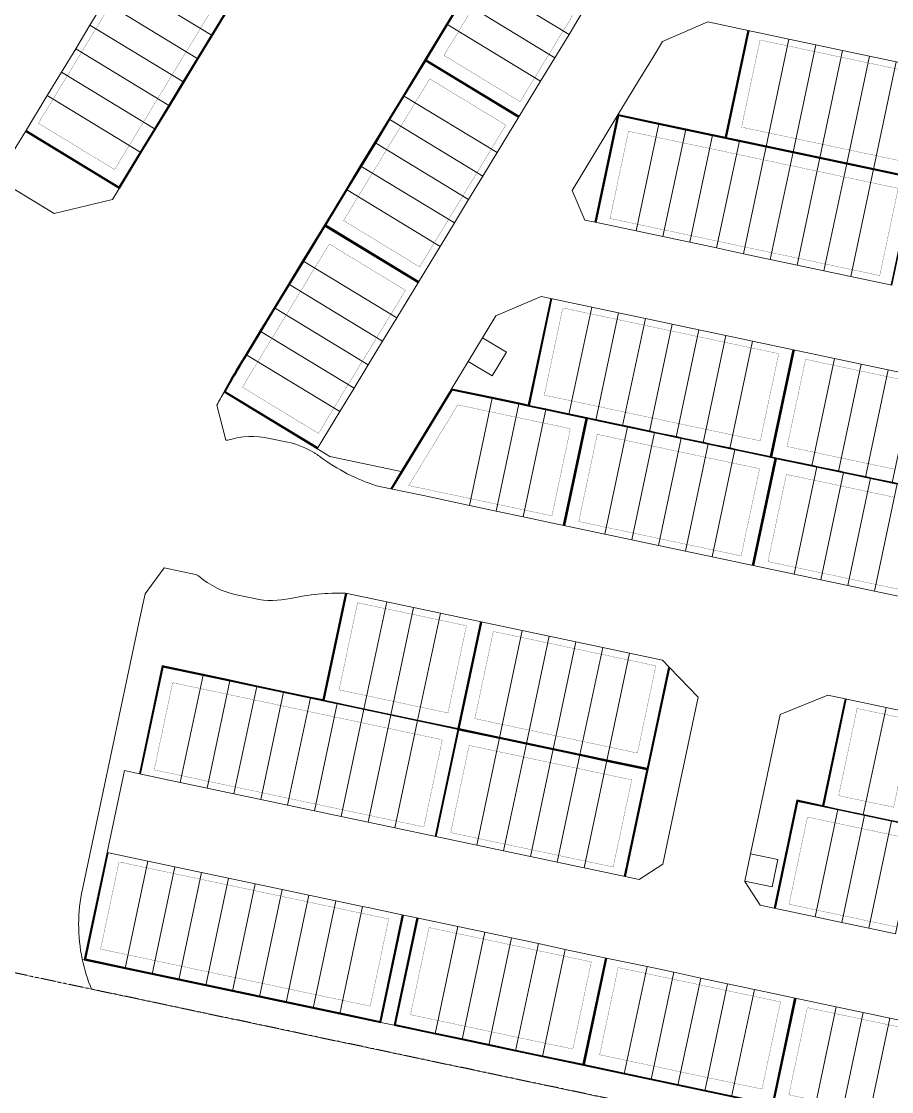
# Model space of a CAD drawing. Header units: centimetres. Extents: x -6122352 to 7132207, y -1694241 to 1947892.
# Drawn here: x 1506734 to 1697102, y -616863 to -382682 of the extents above; entities that cross this region are included whole.
import ezdxf

# ---------------------------------------------------------------- set-up
doc = ezdxf.new("R2010")
doc.units = ezdxf.units.CM
doc.header["$MEASUREMENT"] = 0
doc.linetypes.add('23585-XR-AR-DAMAC PLOT LIMITS$0$PHANTOM2', pattern=[1.25, 0.625, -0.125, 0.125, -0.125, 0.125, -0.125])
doc.linetypes.add('XR-AR-END-SETTING OUT PLAN$0$23261-XR-AR-SI-GF$0$HIDDEN', pattern=[0.375, 0.25, -0.125])
for name, color, linetype, lineweight, true_color in [('08-Compound Wall-2', 6, 'Continuous', 25, 0xff00ff), ('23585-XR-AR-DAMAC PLOT LIMITS$0$1-End units', 7, 'Continuous', 5, 0xf8991e), ('23585-XR-AR-DAMAC PLOT LIMITS$0$1-Open Space', 7, 'Continuous', 5, 0x90cf5a), ('23585-XR-AR-DAMAC PLOT LIMITS$0$1-Utility', 7, 'Continuous', 5, 0x8db1ff)]:
    doc.layers.add(name, color=color, linetype=linetype, lineweight=lineweight, true_color=true_color)
for name, color, linetype in [('23585-XR-AR-BOUNDARY WALLS AND SETBACKS$0$setback', 7, 'XR-AR-END-SETTING OUT PLAN$0$23261-XR-AR-SI-GF$0$HIDDEN'), ('23585-XR-AR-DAMAC PLOT LIMITS$0$PROJECT_LIMIT', 1, 'Continuous'), ('@MI-REF LAYER', 7, 'Continuous')]:
    doc.layers.add(name, color=color, linetype=linetype)
doc.layers.add('23585-XR-AR-DAMAC PLOT LIMITS$0$1-Mid units', color=41, linetype='Continuous', lineweight=5)
doc.layers.add('A-ANNO-TEXT', color=3, linetype='Continuous', lineweight=25)
doc.layers.add('23585-XR-AR-DAMAC PLOT LIMITS$0$D-Phase New', color=7, linetype='Continuous', true_color=0x000080)

# ---------------------------------------------------------------- blocks, each defined once
blk = doc.blocks.new('23585-XR-AR-BOUNDARY WALLS AND SETBACKS')
at = {"layer": '08-Compound Wall-2'}
for points in [[(497800.59, 2769865.46), (497814.49, 2769846.02), (497816.89, 2769847.73), (497821.77, 2769851.22), (497826.65, 2769854.71), (497831.53, 2769858.2), (497836.41, 2769861.69), (497841.29, 2769865.18), (497848.66, 2769870.44), (497834.76, 2769889.88)], [(497808.97, 2769812.45), (497795.07, 2769831.89), (497802.36, 2769837.1), (497807.24, 2769840.59), (497812.12, 2769844.08), (497814.44, 2769845.74), (497817, 2769847.57), (497821.89, 2769851.06), (497826.77, 2769854.55), (497831.65, 2769858.04), (497836.53, 2769861.53), (497841.41, 2769865.01), (497848.77, 2769870.28), (497862.67, 2769850.83)], [(497757.48, 2769808.89), (497754.92, 2769817.67), (497753.25, 2769823.43), (497751.57, 2769829.2), (497749.9, 2769834.96), (497748.22, 2769840.72), (497746.54, 2769846.48), (497744.87, 2769852.24), (497742.31, 2769861.03), (497765.36, 2769867.73)], [(497780.5, 2769815.69), (497757.64, 2769809.04), (497755.12, 2769817.73), (497753.44, 2769823.49), (497751.76, 2769829.25), (497750.09, 2769835.01), (497748.41, 2769840.77), (497746.74, 2769846.54), (497745.06, 2769852.3), (497742.56, 2769860.89), (497765.41, 2769867.54)], [(497808.81, 2769812.33), (497794.85, 2769831.86), (497794.82, 2769831.96), (497802.24, 2769837.26), (497807.13, 2769840.75), (497812.01, 2769844.24), (497814.33, 2769845.9), (497800.43, 2769865.34)], [(497858.77, 2769825.55), (497872.67, 2769806.11), (497873.49, 2769806.7), (497880.03, 2769811.37), (497880.94, 2769812.02), (497884.91, 2769814.86), (497885.82, 2769815.51), (497889.79, 2769818.35), (497890.7, 2769819), (497894.67, 2769821.84), (497895.58, 2769822.49), (497899.56, 2769825.33), (497900.46, 2769825.97), (497904.44, 2769828.82), (497905.34, 2769829.46), (497909.32, 2769832.31), (497910.22, 2769832.95), (497914.2, 2769835.79), (497915.1, 2769836.44), (497919.08, 2769839.28), (497919.99, 2769839.93), (497926.44, 2769844.55), (497912.54, 2769863.99)], [(497941.36, 2769825.59), (497927.46, 2769845.03), (497926.64, 2769844.44), (497920.1, 2769839.77), (497919.2, 2769839.12), (497915.22, 2769836.28), (497914.32, 2769835.63), (497910.34, 2769832.79), (497909.43, 2769832.14), (497905.46, 2769829.3), (497904.55, 2769828.65), (497900.58, 2769825.81), (497899.67, 2769825.16), (497895.7, 2769822.32), (497894.79, 2769821.68), (497890.82, 2769818.83), (497889.91, 2769818.19), (497885.93, 2769815.34), (497885.03, 2769814.7), (497881.05, 2769811.85), (497880.15, 2769811.21), (497873.69, 2769806.59), (497887.59, 2769787.15)], [(497814.68, 2769794.03), (497828.58, 2769774.59), (497831.64, 2769776.78), (497835.86, 2769779.79), (497839.08, 2769782.1), (497840.74, 2769783.28), (497845.62, 2769786.77), (497846.52, 2769787.42), (497850.5, 2769790.26), (497851.41, 2769790.91), (497855.38, 2769793.75), (497856.29, 2769794.4), (497860.26, 2769797.24), (497861.17, 2769797.89), (497865.14, 2769800.73), (497866.05, 2769801.38), (497872.51, 2769805.99), (497858.61, 2769825.43)], [(497711.12, 2769815.76), (497713.67, 2769806.98), (497715.35, 2769801.22), (497717.02, 2769795.45), (497718.7, 2769789.69), (497720.38, 2769783.93), (497722.05, 2769778.17), (497723.73, 2769772.41), (497725.4, 2769766.65), (497727.08, 2769760.89), (497728.76, 2769755.11), (497730.44, 2769749.34), (497733, 2769740.56), (497709.95, 2769733.85)], [(497688.1, 2769808.96), (497710.95, 2769815.61), (497713.48, 2769806.92), (497715.16, 2769801.16), (497716.83, 2769795.4), (497718.51, 2769789.64), (497720.18, 2769783.88), (497721.86, 2769778.12), (497723.54, 2769772.35), (497725.21, 2769766.59), (497726.89, 2769760.83), (497728.57, 2769755.05), (497730.25, 2769749.29), (497732.75, 2769740.7), (497709.89, 2769734.05)], [(497792.31, 2769775.07), (497769.46, 2769768.42), (497766.93, 2769777.11), (497765.26, 2769782.87), (497763.58, 2769788.64), (497761.9, 2769794.4), (497760.23, 2769800.16), (497757.7, 2769808.85), (497780.55, 2769815.5)], [(497769.3, 2769768.27), (497766.74, 2769777.06), (497765.06, 2769782.82), (497763.39, 2769788.58), (497761.71, 2769794.34), (497760.04, 2769800.1), (497757.48, 2769808.89)], [(497887.43, 2769787.03), (497873.53, 2769806.48), (497872.7, 2769805.89), (497866.17, 2769801.21), (497865.26, 2769800.57), (497861.28, 2769797.72), (497860.38, 2769797.08), (497856.4, 2769794.23), (497855.5, 2769793.59), (497851.52, 2769790.75), (497850.62, 2769790.1), (497846.64, 2769787.26), (497845.74, 2769786.61), (497840.85, 2769783.12), (497839.28, 2769781.99), (497853.18, 2769762.55)], [(497999.76, 2769778.34), (497985.87, 2769797.78), (497978.5, 2769792.52), (497973.62, 2769789.03), (497968.74, 2769785.54), (497963.86, 2769782.05), (497958.98, 2769778.56), (497954.1, 2769775.07), (497951.54, 2769773.24), (497949.22, 2769771.59), (497944.34, 2769768.1), (497944.09, 2769767.92), (497939.45, 2769764.61), (497936.65, 2769762.6), (497932.17, 2769759.4), (497946.07, 2769739.96)], [(497814.51, 2769793.92), (497828.41, 2769774.47), (497826.76, 2769773.29), (497821.87, 2769769.8), (497814.45, 2769764.49), (497820.35, 2769744.21), (497821.59, 2769739.97)], [(497922.8, 2769782.32), (497936.69, 2769762.88), (497939.34, 2769764.77), (497943.98, 2769768.08), (497944.22, 2769768.26), (497949.1, 2769771.75), (497951.34, 2769773.35), (497937.44, 2769792.79)], [(497853.02, 2769762.44), (497839.12, 2769781.88), (497835.97, 2769779.63), (497831.75, 2769776.61), (497828.53, 2769774.31), (497826.87, 2769773.13), (497821.99, 2769769.64), (497814.68, 2769764.41), (497820.54, 2769744.27), (497821.78, 2769740.02)], [(497922.63, 2769782.21), (497936.53, 2769762.76), (497931.89, 2769759.45), (497945.91, 2769739.84)], [(497963.63, 2769730.02), (497977.48, 2769710.66), (497984.82, 2769715.91), (497989.71, 2769719.4), (497989.72, 2769719.41), (497994.59, 2769722.89), (497994.61, 2769722.9), (497999.47, 2769726.38), (498004.35, 2769729.87), (498004.37, 2769729.88), (498009.23, 2769733.36), (498009.25, 2769733.37), (498014.11, 2769736.84), (498021.49, 2769742.12), (498007.64, 2769761.48)], [(497891.47, 2769758.39), (497904.64, 2769739.97), (497897.32, 2769734.73), (497892.44, 2769731.24), (497887.56, 2769727.76), (497882.68, 2769724.27), (497877.79, 2769720.78), (497870.43, 2769715.51), (497856.54, 2769734.95)], [(497891.64, 2769758.51), (497904.86, 2769740)], [(497884.45, 2769695.91), (497870.55, 2769715.35), (497877.91, 2769720.61), (497882.79, 2769724.1), (497887.67, 2769727.59), (497892.55, 2769731.08), (497897.44, 2769734.57), (497904.76, 2769739.8), (497918.65, 2769720.36)], [(497904.86, 2769740), (497918.82, 2769720.48)], [(497831.93, 2769717.37), (497845.82, 2769697.92), (497853.15, 2769703.16), (497858.03, 2769706.65), (497862.91, 2769710.14), (497870.27, 2769715.4), (497856.37, 2769734.84)], [(497929.22, 2769705.42), (497943.06, 2769686.05), (497950.4, 2769691.3), (497955.28, 2769694.79), (497960.16, 2769698.28), (497965.04, 2769701.77), (497969.93, 2769705.26), (497977.32, 2769710.54), (497963.47, 2769729.9)], [(497831.76, 2769717.25), (497845.66, 2769697.81), (497843.38, 2769696.18), (497838.5, 2769692.69), (497833.62, 2769689.2), (497828.74, 2769685.71), (497823.86, 2769682.22), (497816.41, 2769676.9), (497830.43, 2769657.3)], [(497884.28, 2769695.79), (497870.39, 2769715.24), (497863.02, 2769709.97), (497858.14, 2769706.48), (497853.26, 2769702.99), (497848.38, 2769699.51), (497843.5, 2769696.02), (497838.62, 2769692.53), (497833.74, 2769689.04), (497828.86, 2769685.55), (497823.97, 2769682.06), (497816.69, 2769676.86), (497830.59, 2769657.41)], [(497943.09, 2769685.83), (497943.09, 2769685.83), (497950.52, 2769691.14), (497955.4, 2769694.63), (497960.28, 2769698.12), (497965.16, 2769701.61), (497970.04, 2769705.1), (497977.5, 2769710.43), (497977.52, 2769710.44)], [(497894.89, 2769680.88), (497908.73, 2769661.51), (497915.99, 2769666.71), (497916.01, 2769666.72), (497921.05, 2769670.32), (497921.05, 2769670.32), (497925.93, 2769673.81), (497925.93, 2769673.81), (497930.63, 2769677.17), (497930.65, 2769677.19), (497935.51, 2769680.66), (497942.89, 2769685.94), (497929.06, 2769705.3)], [(497894.72, 2769680.76), (497908.68, 2769661.23), (497916.11, 2769666.54), (497916.12, 2769666.56), (497921.01, 2769670.05), (497921.01, 2769670.05), (497925.89, 2769673.53), (497925.89, 2769673.53), (497930.75, 2769677.01), (497930.77, 2769677.02), (497935.63, 2769680.5), (497943.09, 2769685.83)], [(497838.35, 2769640.46), (497852.3, 2769620.93), (497859.75, 2769626.26), (497864.63, 2769629.75), (497869.51, 2769633.23), (497874.39, 2769636.72), (497879.27, 2769640.21), (497884.15, 2769643.7), (497889.03, 2769647.19), (497893.91, 2769650.68), (497898.8, 2769654.17), (497906.24, 2769659.49), (497892.28, 2769679.01)], [(497838.51, 2769640.58), (497852.35, 2769621.21), (497859.63, 2769626.42), (497864.51, 2769629.91), (497869.39, 2769633.4), (497874.27, 2769636.89), (497879.15, 2769640.38), (497884.04, 2769643.86), (497888.92, 2769647.35), (497893.8, 2769650.84), (497898.68, 2769654.33), (497905.96, 2769659.54), (497892.12, 2769678.9)]]:
    blk.add_lwpolyline(points, dxfattribs=at)
for points in [[(497804.2, 2769734.22), (497781.48, 2769727.61, -0.009962), (497779.36, 2769734.4), (497778.75, 2769736.5), (497777.07, 2769742.26), (497775.4, 2769748.02), (497773.72, 2769753.78), (497772.05, 2769759.54), (497769.52, 2769768.23), (497792.37, 2769774.88)], [(497804.26, 2769734.03), (497781.35, 2769727.36, -0.010231), (497779.17, 2769734.34), (497778.56, 2769736.44), (497776.88, 2769742.2), (497775.21, 2769747.96), (497773.53, 2769753.73), (497771.85, 2769759.49), (497769.3, 2769768.27)]]:
    blk.add_lwpolyline(points, format="xyb", dxfattribs=at)
at = {"layer": '23585-XR-AR-BOUNDARY WALLS AND SETBACKS$0$setback', "ltscale": 40, "const_width": 0.05}
for points in [[(497803.74, 2769865.87), (497815.08, 2769850), (497815.2, 2769850.09), (497820.08, 2769853.58), (497824.96, 2769857.07), (497829.85, 2769860.56), (497834.73, 2769864.05), (497839.61, 2769867.54), (497844.61, 2769871.11), (497833.27, 2769886.98), (497828.27, 2769883.4), (497823.39, 2769879.91), (497818.51, 2769876.42), (497813.63, 2769872.93), (497808.74, 2769869.44)], [(497810.38, 2769815.3), (497799.04, 2769831.16), (497804.05, 2769834.74), (497808.93, 2769838.23), (497813.81, 2769841.72), (497816.13, 2769843.38), (497818.69, 2769845.21), (497823.57, 2769848.7), (497828.45, 2769852.19), (497833.33, 2769855.68), (497838.22, 2769859.17), (497843.1, 2769862.66), (497848.1, 2769866.23), (497859.44, 2769850.37), (497854.44, 2769846.79), (497849.55, 2769843.3), (497844.67, 2769839.81), (497839.79, 2769836.32), (497834.91, 2769832.83), (497830.03, 2769829.35), (497825.15, 2769825.86), (497820.27, 2769822.37), (497815.39, 2769818.88)], [(497778.25, 2769818.06), (497759.52, 2769812.61), (497757.81, 2769818.51), (497756.13, 2769824.27), (497754.45, 2769830.03), (497752.78, 2769835.8), (497751.1, 2769841.56), (497749.42, 2769847.32), (497747.75, 2769853.08), (497746.03, 2769858.98), (497764.75, 2769864.43), (497766.47, 2769858.53), (497768.15, 2769852.77), (497769.82, 2769847), (497771.5, 2769841.24), (497773.18, 2769835.48), (497774.85, 2769829.72), (497776.53, 2769823.96)], [(497790.06, 2769777.44), (497771.34, 2769771.99), (497769.62, 2769777.9), (497767.95, 2769783.66), (497766.27, 2769789.42), (497764.59, 2769795.18), (497762.92, 2769800.94), (497761.2, 2769806.85), (497779.92, 2769812.29), (497781.64, 2769806.39), (497783.32, 2769800.63), (497784.99, 2769794.87), (497786.67, 2769789.11), (497788.34, 2769783.34)], [(497884.2, 2769786.57), (497872.86, 2769802.43), (497867.85, 2769798.85), (497866.95, 2769798.21), (497862.97, 2769795.36), (497862.07, 2769794.72), (497858.09, 2769791.88), (497857.18, 2769791.23), (497853.21, 2769788.39), (497852.3, 2769787.74), (497848.33, 2769784.9), (497847.42, 2769784.25), (497843.32, 2769781.32), (497854.66, 2769765.46), (497859.67, 2769769.03), (497864.55, 2769772.52), (497869.43, 2769776.01), (497874.31, 2769779.5), (497879.19, 2769782.99)], [(497925.95, 2769782.73), (497937.29, 2769766.87), (497937.65, 2769767.13), (497942.29, 2769770.44), (497942.53, 2769770.62), (497947.29, 2769774.02), (497935.95, 2769789.88), (497930.95, 2769786.31)], [(497849.78, 2769761.97), (497838.44, 2769777.83), (497837.66, 2769777.27), (497833.44, 2769774.26), (497830.22, 2769771.95), (497828.56, 2769770.77), (497823.68, 2769767.28), (497817.95, 2769763.19), (497823.23, 2769745.05), (497823.73, 2769743.34), (497826.66, 2769745.44), (497835.02, 2769751.41), (497839.9, 2769754.9), (497844.78, 2769758.39)], [(497966.86, 2769730.48), (497978.21, 2769714.62), (497983.2, 2769718.19), (497988.08, 2769721.68), (497988.1, 2769721.69), (497992.96, 2769725.17), (497992.98, 2769725.18), (497997.84, 2769728.66), (498002.72, 2769732.14), (498002.74, 2769732.16), (498007.6, 2769735.63), (498007.62, 2769735.65), (498012.48, 2769739.12), (498017.5, 2769742.71), (498006.16, 2769758.57), (498001.15, 2769754.99), (497996.27, 2769751.5), (497991.39, 2769748.02), (497986.51, 2769744.53), (497981.63, 2769741.04), (497976.75, 2769737.55), (497971.87, 2769734.06)], [(497889.34, 2769756.56), (497900.68, 2769740.7), (497895.63, 2769737.09), (497890.75, 2769733.6), (497885.87, 2769730.11), (497880.99, 2769726.63), (497876.11, 2769723.14), (497871.11, 2769719.56), (497859.77, 2769735.42), (497864.77, 2769739), (497869.65, 2769742.49), (497874.53, 2769745.98), (497879.41, 2769749.47), (497884.29, 2769752.96)], [(497885.93, 2769698.82), (497874.59, 2769714.68), (497879.6, 2769718.26), (497884.48, 2769721.75), (497889.36, 2769725.23), (497894.24, 2769728.72), (497899.12, 2769732.21), (497904.17, 2769735.82), (497915.5, 2769719.95), (497910.46, 2769716.35), (497905.58, 2769712.86), (497900.7, 2769709.37), (497895.82, 2769705.88), (497890.94, 2769702.39)], [(497835.08, 2769717.77), (497846.41, 2769701.91), (497851.46, 2769705.52), (497856.34, 2769709.01), (497861.22, 2769712.49), (497866.22, 2769716.07), (497854.88, 2769731.93), (497849.88, 2769728.36), (497845, 2769724.87), (497840.12, 2769721.38)], [(497932.45, 2769705.88), (497943.79, 2769690.02), (497948.77, 2769693.58), (497953.65, 2769697.07), (497958.54, 2769700.56), (497963.42, 2769704.05), (497968.3, 2769707.54), (497973.33, 2769711.13), (497961.98, 2769726.99), (497956.98, 2769723.42), (497952.1, 2769719.93), (497947.22, 2769716.44), (497942.34, 2769712.95), (497937.45, 2769709.46)], [(497881.05, 2769695.33), (497869.71, 2769711.19), (497864.71, 2769707.61), (497859.83, 2769704.12), (497854.95, 2769700.64), (497850.07, 2769697.15), (497845.19, 2769693.66), (497840.3, 2769690.17), (497835.42, 2769686.68), (497830.54, 2769683.19), (497825.66, 2769679.7), (497820.66, 2769676.12), (497832, 2769660.26), (497837, 2769663.84), (497841.88, 2769667.33), (497846.76, 2769670.81), (497851.64, 2769674.3), (497856.53, 2769677.79), (497861.41, 2769681.28), (497866.29, 2769684.77), (497871.17, 2769688.26), (497874.33, 2769690.52), (497876.05, 2769691.75)], [(497898.04, 2769681.28), (497909.38, 2769665.42), (497914.36, 2769668.98), (497914.38, 2769669), (497921.7, 2769674.23), (497921.7, 2769674.23), (497926.58, 2769677.72), (497926.58, 2769677.72), (497929, 2769679.45), (497929.02, 2769679.46), (497933.89, 2769682.94), (497938.91, 2769686.53), (497927.57, 2769702.39), (497922.57, 2769698.82), (497917.69, 2769695.33), (497912.8, 2769691.84), (497907.92, 2769688.35), (497903.04, 2769684.86)], [(497890.71, 2769676.05), (497886.71, 2769673.19), (497885.71, 2769672.47), (497880.83, 2769668.98), (497875.95, 2769665.5), (497871.07, 2769662.01), (497866.19, 2769658.52), (497861.31, 2769655.03), (497856.42, 2769651.54), (497851.54, 2769648.05), (497846.66, 2769644.56), (497841.66, 2769640.98), (497853, 2769625.12), (497858, 2769628.7), (497862.88, 2769632.19), (497867.76, 2769635.67), (497872.64, 2769639.16), (497877.53, 2769642.65), (497882.41, 2769646.14), (497887.29, 2769649.63), (497892.17, 2769653.12), (497897.05, 2769656.61), (497902.05, 2769660.19)]]:
    blk.add_lwpolyline(points, close=True, dxfattribs=at)
for points in [[(497881.65, 2769840.06), (497876.77, 2769836.57), (497871.89, 2769833.08), (497867.01, 2769829.59), (497862, 2769826.02), (497873.34, 2769810.15), (497878.34, 2769813.73), (497879.25, 2769814.38), (497883.23, 2769817.22), (497884.13, 2769817.87), (497888.11, 2769820.71), (497889.01, 2769821.36), (497892.99, 2769824.2)], [(497897.38, 2769819.96), (497896.48, 2769819.32), (497892.5, 2769816.47), (497891.6, 2769815.83), (497887.62, 2769812.98), (497886.72, 2769812.34), (497882.74, 2769809.5), (497881.83, 2769808.85), (497877.74, 2769805.92), (497889.08, 2769790.06), (497894.08, 2769793.63), (497898.96, 2769797.12), (497903.84, 2769800.61), (497908.72, 2769804.1), (497913.61, 2769807.59)], [(497953.22, 2769770.88), (497950.9, 2769769.23), (497946.02, 2769765.74), (497945.78, 2769765.56), (497941.14, 2769762.25), (497938.33, 2769760.24), (497936.14, 2769758.67), (497947.48, 2769742.81), (497952.48, 2769746.38), (497957.36, 2769749.87), (497962.24, 2769753.36), (497967.12, 2769756.85)]]:
    blk.add_lwpolyline(points, dxfattribs=at)
for points in [[(497817.83, 2769794.44), (497829.17, 2769778.58), (497829.95, 2769779.14), (497834.17, 2769782.15), (497837.39, 2769784.46), (497839.05, 2769785.64), (497843.93, 2769789.13, -0.000006), (497843.93, 2769789.13), (497844.84, 2769789.78), (497848.81, 2769792.62), (497849.72, 2769793.27), (497853.7, 2769796.11), (497854.6, 2769796.76), (497858.58, 2769799.6), (497859.48, 2769800.25), (497863.46, 2769803.09), (497864.36, 2769803.74), (497868.46, 2769806.66), (497857.12, 2769822.53), (497852.12, 2769818.95), (497847.24, 2769815.46), (497842.36, 2769811.97), (497837.47, 2769808.48), (497832.59, 2769805), (497827.71, 2769801.51), (497822.83, 2769798.02)], [(497791.74, 2769771.68), (497793.46, 2769765.77), (497795.13, 2769760.01), (497796.81, 2769754.25), (497798.49, 2769748.49), (497800.16, 2769742.73), (497801.98, 2769736.49), (497783.3, 2769731.05, -0.006135), (497782.05, 2769735.18), (497781.44, 2769737.28), (497779.76, 2769743.04, 0.000008), (497779.76, 2769743.04), (497778.09, 2769748.8), (497776.41, 2769754.56), (497774.73, 2769760.32), (497773.02, 2769766.23)]]:
    blk.add_lwpolyline(points, format="xyb", close=True, dxfattribs=at)
blk.add_lwpolyline([(497717.5, 2769783.09), (497719.17, 2769777.33), (497720.85, 2769771.57), (497722.52, 2769765.81), (497724.2, 2769760.05), (497725.88, 2769754.27), (497727.56, 2769748.51), (497729.28, 2769742.6), (497710.55, 2769737.15), (497708.83, 2769743.06), (497707.15, 2769748.82, 0.000007), (497707.15, 2769748.82), (497705.47, 2769754.6), (497703.8, 2769760.36), (497702.12, 2769766.12)], format="xyb", dxfattribs=at)
blk = doc.blocks.new('A$C9d9485f6')
at = {"layer": 'A-ANNO-TEXT', "rotation": 312.4881850805905}
blk.add_blockref('23585-XR-AR-BOUNDARY WALLS AND SETBACKS', (-2377088.53, -1504219.25), dxfattribs=at)
blk = doc.blocks.new('23585-XR-AR-DAMAC PLOT LIMITS')
at = {"layer": '23585-XR-AR-DAMAC PLOT LIMITS$0$1-End units', "color": 251, "true_color": 0x636466}
for points in [[(497834.84, 2769889.94), (497848.8, 2769870.42), (497841.35, 2769865.1), (497827.4, 2769884.62)], [(497821.83, 2769851.14), (497816.95, 2769847.65), (497814.39, 2769845.82), (497800.43, 2769865.34), (497807.87, 2769870.66)], [(497848.8, 2769870.42), (497862.75, 2769850.89), (497855.31, 2769845.57), (497841.35, 2769865.1)], [(497802.3, 2769837.18), (497816.26, 2769817.66), (497808.81, 2769812.33), (497794.85, 2769831.86)], [(497880.09, 2769811.29), (497873.55, 2769806.62), (497872.65, 2769805.97), (497858.69, 2769825.49), (497866.13, 2769830.81)], [(497872.65, 2769805.97), (497866.11, 2769801.29), (497865.2, 2769800.65), (497851.25, 2769820.17), (497858.69, 2769825.49)], [(497777.97, 2769824.38), (497780.53, 2769815.59), (497757.48, 2769808.89), (497754.93, 2769817.67)], [(497780.53, 2769815.59), (497783.08, 2769806.81), (497760.04, 2769800.1), (497757.48, 2769808.89)], [(497894.95, 2769792.41), (497887.51, 2769787.09), (497873.55, 2769806.62), (497880.09, 2769811.29), (497881, 2769811.94)], [(497887.51, 2769787.09), (497880.07, 2769781.77), (497866.11, 2769801.29), (497872.65, 2769805.97), (497873.55, 2769806.62)], [(497835.92, 2769779.71), (497831.7, 2769776.7), (497828.47, 2769774.39), (497814.52, 2769793.92), (497821.96, 2769799.24)], [(497951.48, 2769773.32), (497949.16, 2769771.67), (497944.28, 2769768.18), (497944.04, 2769768), (497930.08, 2769787.53), (497937.52, 2769792.85)], [(497860.54, 2769767.81), (497853.1, 2769762.49), (497839.14, 2769782.02), (497840.8, 2769783.2), (497845.68, 2769786.69), (497846.58, 2769787.34)], [(497944.04, 2769768), (497939.4, 2769764.69), (497936.59, 2769762.68), (497922.64, 2769782.21), (497930.08, 2769787.53)], [(497789.79, 2769783.76), (497792.34, 2769774.98), (497769.3, 2769768.27), (497766.74, 2769777.06)], [(497853.1, 2769762.49), (497845.65, 2769757.17), (497831.7, 2769776.7), (497835.92, 2769779.71), (497839.14, 2769782.02)], [(497769.3, 2769768.27), (497792.34, 2769774.98), (497794.9, 2769766.19), (497771.85, 2769759.49)], [(497835.89, 2769750.19), (497827.53, 2769744.22), (497821.59, 2769739.97), (497820.35, 2769744.21), (497814.48, 2769764.39), (497821.93, 2769769.72)], [(497953.35, 2769745.16), (497945.91, 2769739.84), (497931.95, 2769759.37), (497936.59, 2769762.68), (497939.4, 2769764.69)], [(497891.64, 2769758.51), (497904.86, 2769740), (497897.38, 2769734.65), (497883.42, 2769754.18), (497889.39, 2769758.44)], [(497733, 2769740.56), (497709.95, 2769733.85), (497707.39, 2769742.64), (497730.44, 2769749.34)], [(497863.9, 2769740.22), (497877.85, 2769720.7), (497870.41, 2769715.37), (497856.45, 2769734.9)], [(497904.86, 2769740), (497918.82, 2769720.48), (497911.34, 2769715.13), (497897.38, 2769734.65)], [(497856.45, 2769734.9), (497849.01, 2769729.58), (497862.97, 2769710.05), (497870.41, 2769715.37)], [(497984.96, 2769715.76), (497984.94, 2769715.75), (497977.52, 2769710.44), (497963.55, 2769729.96), (497971, 2769735.28)], [(497977.52, 2769710.44), (497977.5, 2769710.43), (497970.06, 2769705.11), (497956.11, 2769724.64), (497963.55, 2769729.96)], [(497845.72, 2769697.73), (497853.2, 2769703.08), (497839.25, 2769722.6), (497831.76, 2769717.25)], [(497877.85, 2769720.7), (497891.81, 2769701.17), (497884.37, 2769695.85), (497870.41, 2769715.37)], [(497870.41, 2769715.37), (497862.97, 2769710.05), (497876.92, 2769690.53), (497884.37, 2769695.85)], [(497950.54, 2769691.15), (497950.52, 2769691.14), (497943.09, 2769685.83), (497929.14, 2769705.36), (497936.58, 2769710.68)], [(497943.09, 2769685.83), (497943.08, 2769685.82), (497935.65, 2769680.51), (497921.7, 2769700.04), (497929.14, 2769705.36)], [(497916.13, 2769666.56), (497916.11, 2769666.54), (497908.68, 2769661.23), (497894.73, 2769680.76), (497902.17, 2769686.08)], [(497823.92, 2769682.14), (497816.47, 2769676.82), (497830.43, 2769657.3), (497837.87, 2769662.62)], [(497892.28, 2769679.01), (497885.84, 2769674.41), (497884.84, 2769673.69), (497898.8, 2769654.17), (497906.24, 2769659.49)], [(497845.79, 2769645.78), (497838.35, 2769640.46), (497852.3, 2769620.93), (497859.75, 2769626.26)]]:
    blk.add_lwpolyline(points, close=True, dxfattribs=at)
blk.add_lwpolyline([(497804.26, 2769734.03), (497781.36, 2769727.36, -0.010231), (497779.17, 2769734.34), (497778.56, 2769736.44), (497801.6, 2769743.15)], format="xyb", close=True, dxfattribs=at)
at = {"layer": '23585-XR-AR-DAMAC PLOT LIMITS$0$1-Mid units', "color": 251, "true_color": 0x636466}
for points in [[(497827.4, 2769884.62), (497841.35, 2769865.1), (497836.47, 2769861.61), (497822.52, 2769881.13)], [(497822.52, 2769881.13), (497836.47, 2769861.61), (497831.59, 2769858.12), (497817.64, 2769877.64)], [(497817.64, 2769877.64), (497831.59, 2769858.12), (497826.71, 2769854.63), (497812.75, 2769874.15)], [(497812.75, 2769874.15), (497826.71, 2769854.63), (497821.83, 2769851.14), (497807.87, 2769870.66)], [(497841.35, 2769865.1), (497855.31, 2769845.57), (497850.43, 2769842.08), (497836.47, 2769861.61)], [(497836.47, 2769861.61), (497850.43, 2769842.08), (497845.55, 2769838.59), (497831.59, 2769858.12)], [(497831.59, 2769858.12), (497845.55, 2769838.59), (497840.67, 2769835.1), (497826.71, 2769854.63)], [(497826.71, 2769854.63), (497840.67, 2769835.1), (497835.78, 2769831.61), (497821.83, 2769851.14)], [(497821.83, 2769851.14), (497835.78, 2769831.61), (497830.9, 2769828.13), (497816.95, 2769847.65)], [(497830.9, 2769828.13), (497826.02, 2769824.64), (497812.07, 2769844.16), (497814.39, 2769845.82), (497816.95, 2769847.65)], [(497812.07, 2769844.16), (497826.02, 2769824.64), (497821.14, 2769821.15), (497807.19, 2769840.67)], [(497749.9, 2769834.96), (497772.94, 2769841.66), (497774.62, 2769835.9), (497751.57, 2769829.2)], [(497807.19, 2769840.67), (497821.14, 2769821.15), (497816.26, 2769817.66), (497802.3, 2769837.18)], [(497894.73, 2769821.76), (497890.76, 2769818.91), (497889.85, 2769818.27), (497875.9, 2769837.79), (497880.78, 2769841.28)], [(497889.85, 2769818.27), (497885.88, 2769815.43), (497884.97, 2769814.78), (497871.02, 2769834.3), (497875.9, 2769837.79)], [(497751.57, 2769829.2), (497774.62, 2769835.9), (497776.29, 2769830.14), (497753.25, 2769823.43)], [(497884.97, 2769814.78), (497881, 2769811.94), (497880.09, 2769811.29), (497866.13, 2769830.81), (497871.02, 2769834.3)], [(497753.25, 2769823.43), (497776.29, 2769830.14), (497777.97, 2769824.38), (497754.93, 2769817.67)], [(497914.48, 2769806.37), (497909.6, 2769802.88), (497895.64, 2769822.4), (497899.62, 2769825.25), (497900.52, 2769825.89)], [(497909.6, 2769802.88), (497904.72, 2769799.39), (497890.76, 2769818.91), (497894.73, 2769821.76), (497895.64, 2769822.4)], [(497865.2, 2769800.65), (497861.23, 2769797.81), (497860.32, 2769797.16), (497846.37, 2769816.68), (497851.25, 2769820.17)], [(497904.72, 2769799.39), (497899.84, 2769795.9), (497885.88, 2769815.43), (497889.85, 2769818.27), (497890.76, 2769818.91)], [(497860.32, 2769797.16), (497856.35, 2769794.32), (497855.44, 2769793.67), (497841.48, 2769813.19), (497846.37, 2769816.68)], [(497885.88, 2769815.43), (497899.84, 2769795.9), (497894.95, 2769792.41), (497881, 2769811.94), (497884.97, 2769814.78)], [(497855.44, 2769793.67), (497851.47, 2769790.83), (497850.56, 2769790.18), (497836.6, 2769809.7), (497841.48, 2769813.19)], [(497850.56, 2769790.18), (497846.58, 2769787.34), (497845.68, 2769786.69), (497831.72, 2769806.22), (497836.6, 2769809.7)], [(497760.04, 2769800.1), (497783.08, 2769806.81), (497784.76, 2769801.05), (497761.71, 2769794.34)], [(497831.72, 2769806.22), (497845.68, 2769786.69), (497840.8, 2769783.2), (497826.84, 2769802.73)], [(497840.8, 2769783.2), (497839.14, 2769782.02), (497835.92, 2769779.71), (497821.96, 2769799.24), (497826.84, 2769802.73)], [(497761.71, 2769794.34), (497784.76, 2769801.05), (497786.43, 2769795.29), (497763.39, 2769788.58)], [(497866.11, 2769801.29), (497880.07, 2769781.77), (497875.19, 2769778.28), (497861.23, 2769797.81), (497865.2, 2769800.65)], [(497875.19, 2769778.28), (497870.3, 2769774.79), (497856.35, 2769794.32), (497860.32, 2769797.16), (497861.23, 2769797.81)], [(497763.39, 2769788.58), (497786.43, 2769795.29), (497788.11, 2769789.52), (497765.07, 2769782.82)], [(497870.3, 2769774.79), (497865.42, 2769771.3), (497851.47, 2769790.83), (497855.44, 2769793.67), (497856.35, 2769794.32)], [(497865.42, 2769771.3), (497860.54, 2769767.81), (497846.58, 2769787.34), (497850.56, 2769790.18), (497851.47, 2769790.83)], [(497765.07, 2769782.82), (497788.11, 2769789.52), (497789.79, 2769783.76), (497766.74, 2769777.06)], [(497722.05, 2769778.17), (497699, 2769771.46), (497697.33, 2769777.23), (497720.38, 2769783.93)], [(497723.73, 2769772.41), (497700.68, 2769765.7), (497699, 2769771.46), (497722.05, 2769778.17)], [(497831.7, 2769776.7), (497845.65, 2769757.17), (497840.77, 2769753.68), (497826.82, 2769773.21), (497828.47, 2769774.39)], [(497968, 2769755.63), (497963.12, 2769752.14), (497949.16, 2769771.67), (497951.48, 2769773.32), (497954.04, 2769775.16)], [(497725.4, 2769766.65), (497702.36, 2769759.94), (497700.68, 2769765.7), (497723.73, 2769772.41)], [(497826.82, 2769773.21), (497840.77, 2769753.68), (497835.89, 2769750.19), (497821.93, 2769769.72)], [(497963.12, 2769752.14), (497958.24, 2769748.65), (497944.28, 2769768.18), (497949.16, 2769771.67)], [(497727.08, 2769760.89), (497704.03, 2769754.18), (497702.36, 2769759.94), (497725.4, 2769766.65)], [(497958.24, 2769748.65), (497953.35, 2769745.16), (497939.4, 2769764.69), (497944.04, 2769768), (497944.28, 2769768.18)], [(497771.85, 2769759.49), (497794.9, 2769766.19), (497796.57, 2769760.43), (497773.53, 2769753.73)], [(497727.08, 2769760.89), (497728.76, 2769755.11), (497705.71, 2769748.4), (497704.03, 2769754.18)], [(497773.53, 2769753.73), (497796.57, 2769760.43), (497798.25, 2769754.67), (497775.21, 2769747.96)], [(497728.76, 2769755.11), (497730.44, 2769749.34), (497707.39, 2769742.64), (497705.71, 2769748.4)], [(497775.21, 2769747.96), (497798.25, 2769754.67), (497799.93, 2769748.91), (497776.88, 2769742.2)], [(497883.42, 2769754.18), (497897.38, 2769734.65), (497892.5, 2769731.16), (497878.54, 2769750.69)], [(497878.54, 2769750.69), (497892.5, 2769731.16), (497887.62, 2769727.67), (497873.66, 2769747.2)], [(497776.88, 2769742.2), (497799.93, 2769748.91), (497801.6, 2769743.15), (497778.56, 2769736.44)], [(497887.62, 2769727.67), (497882.74, 2769724.19), (497868.78, 2769743.71), (497873.66, 2769747.2)], [(497999.6, 2769726.23), (497999.59, 2769726.21), (497994.72, 2769722.74), (497980.76, 2769742.26), (497985.64, 2769745.75)], [(497882.74, 2769724.19), (497877.85, 2769720.7), (497863.9, 2769740.22), (497868.78, 2769743.71)], [(497994.72, 2769722.74), (497994.7, 2769722.73), (497989.84, 2769719.25), (497975.88, 2769738.77), (497980.76, 2769742.26)], [(497989.84, 2769719.25), (497989.82, 2769719.24), (497984.96, 2769715.76), (497971, 2769735.28), (497975.88, 2769738.77)], [(497897.38, 2769734.65), (497911.34, 2769715.13), (497906.45, 2769711.64), (497892.5, 2769731.16)], [(497849.01, 2769729.58), (497844.13, 2769726.09), (497858.09, 2769706.56), (497862.97, 2769710.05)], [(497892.5, 2769731.16), (497906.45, 2769711.64), (497901.57, 2769708.15), (497887.62, 2769727.67)], [(497901.57, 2769708.15), (497896.69, 2769704.66), (497882.74, 2769724.19), (497887.62, 2769727.67)], [(497858.09, 2769706.56), (497844.13, 2769726.09), (497839.25, 2769722.6), (497853.2, 2769703.08)], [(497970.06, 2769705.11), (497970.04, 2769705.1), (497965.18, 2769701.62), (497951.23, 2769721.15), (497956.11, 2769724.64)], [(497896.69, 2769704.66), (497891.81, 2769701.17), (497877.85, 2769720.7), (497882.74, 2769724.19)], [(497965.18, 2769701.62), (497965.16, 2769701.61), (497960.3, 2769698.13), (497946.35, 2769717.66), (497951.23, 2769721.15)], [(497960.3, 2769698.13), (497960.28, 2769698.12), (497955.42, 2769694.64), (497941.46, 2769714.17), (497946.35, 2769717.66)], [(497955.42, 2769694.64), (497955.4, 2769694.63), (497950.54, 2769691.15), (497936.58, 2769710.68), (497941.46, 2769714.17)], [(497862.97, 2769710.05), (497858.09, 2769706.56), (497872.04, 2769687.04), (497875.2, 2769689.3), (497876.92, 2769690.53)], [(497858.09, 2769706.56), (497853.2, 2769703.08), (497867.16, 2769683.55), (497872.04, 2769687.04)], [(497853.2, 2769703.08), (497848.32, 2769699.59), (497862.28, 2769680.06), (497867.16, 2769683.55)], [(497848.32, 2769699.59), (497843.44, 2769696.1), (497857.4, 2769676.57), (497862.28, 2769680.06)], [(497935.65, 2769680.51), (497935.63, 2769680.5), (497930.77, 2769677.02), (497916.81, 2769696.55), (497921.7, 2769700.04)], [(497930.77, 2769677.02), (497930.75, 2769677.01), (497925.89, 2769673.53), (497911.93, 2769693.06), (497916.81, 2769696.55)], [(497843.44, 2769696.1), (497838.56, 2769692.61), (497852.52, 2769673.08), (497857.4, 2769676.57)], [(497838.56, 2769692.61), (497833.68, 2769689.12), (497847.64, 2769669.59), (497852.52, 2769673.08)], [(497925.89, 2769673.53), (497925.87, 2769673.52), (497921.01, 2769670.05), (497907.05, 2769689.57), (497911.93, 2769693.06)], [(497921.01, 2769670.05), (497920.99, 2769670.03), (497916.13, 2769666.56), (497902.17, 2769686.08), (497907.05, 2769689.57)], [(497833.68, 2769689.12), (497828.8, 2769685.63), (497842.76, 2769666.11), (497847.64, 2769669.59)], [(497828.8, 2769685.63), (497823.92, 2769682.14), (497837.87, 2769662.62), (497842.76, 2769666.11)], [(497884.84, 2769673.69), (497879.96, 2769670.2), (497893.92, 2769650.68), (497898.8, 2769654.17)], [(497879.96, 2769670.2), (497875.08, 2769666.72), (497889.03, 2769647.19), (497893.92, 2769650.68)], [(497875.08, 2769666.72), (497870.2, 2769663.23), (497884.15, 2769643.7), (497889.03, 2769647.19)], [(497870.2, 2769663.23), (497865.32, 2769659.74), (497879.27, 2769640.21), (497884.15, 2769643.7)], [(497865.32, 2769659.74), (497860.43, 2769656.25), (497874.39, 2769636.72), (497879.27, 2769640.21)], [(497860.43, 2769656.25), (497855.55, 2769652.76), (497869.51, 2769633.23), (497874.39, 2769636.72)], [(497855.55, 2769652.76), (497850.67, 2769649.27), (497864.63, 2769629.74), (497869.51, 2769633.23)], [(497850.67, 2769649.27), (497845.79, 2769645.78), (497859.75, 2769626.26), (497864.63, 2769629.74)]]:
    blk.add_lwpolyline(points, close=True, dxfattribs=at)
at = {"layer": '23585-XR-AR-DAMAC PLOT LIMITS$0$1-Open Space', "color": 251, "true_color": 0x636466}
blk.add_lwpolyline([(497970.06, 2769705.11), (497965.18, 2769701.62), (497960.3, 2769698.13), (497955.42, 2769694.64), (497950.54, 2769691.15), (497943.09, 2769685.83), (497935.65, 2769680.51), (497930.77, 2769677.02), (497930.75, 2769677.01), (497925.89, 2769673.53), (497921.01, 2769670.05), (497916.13, 2769666.56), (497916.11, 2769666.54), (497908.68, 2769661.23), (497906.24, 2769659.49), (497898.8, 2769654.17), (497893.92, 2769650.68), (497889.03, 2769647.19), (497884.15, 2769643.7), (497879.27, 2769640.21), (497874.39, 2769636.72), (497869.51, 2769633.23), (497864.63, 2769629.74), (497859.75, 2769626.26), (497851.93, 2769620.66, 0.045849), (497858.12, 2769617.72), (498197.26, 2769860.14)], format="xyb", dxfattribs=at)
for points in [[(497814.39, 2769845.82), (497812.07, 2769844.16), (497807.19, 2769840.67), (497802.3, 2769837.18), (497794.85, 2769831.86), (497792.42, 2769840.22), (497790.72, 2769846.08), (497789.6, 2769849.91), (497793.14, 2769860.13), (497800.43, 2769865.34)], [(497794.85, 2769831.86), (497808.81, 2769812.33), (497806.95, 2769811), (497800.24, 2769813.33)], [(497814.52, 2769793.92), (497828.47, 2769774.39), (497826.82, 2769773.21), (497821.93, 2769769.72), (497814.48, 2769764.39), (497812.48, 2769771.26), (497818.36, 2769772.97), (497816.66, 2769778.82), (497810.78, 2769777.11), (497809.23, 2769782.45), (497812.77, 2769792.67)], [(497936.59, 2769762.68), (497931.95, 2769759.37), (497945.91, 2769739.84), (497943.34, 2769738), (497937.27, 2769739.01), (497937.21, 2769739.1), (497942.17, 2769742.64), (497938.62, 2769747.61), (497933.66, 2769744.06), (497926.77, 2769753.7), (497915.55, 2769769.4), (497919.49, 2769779.96), (497922.64, 2769782.21)], [(497922.38, 2769728.37), (497921.37, 2769722.3), (497918.82, 2769720.48), (497904.86, 2769740), (497891.64, 2769758.51), (497900.66, 2769758.76), (497911.88, 2769743.05)], [(497733.79, 2769737.84), (497727.45, 2769726.32), (497695.76, 2769717.09), (497694.13, 2769722.71), (497711.7, 2769727.82), (497709.95, 2769733.85), (497733, 2769740.56)], [(497894.73, 2769680.76), (497892.28, 2769679.01), (497906.24, 2769659.49), (497908.68, 2769661.23)]]:
    blk.add_lwpolyline(points, close=True, dxfattribs=at)
for points in [[(497798.82, 2769730.21, -0.086828), (497804.57, 2769732.97, -0.004663), (497804.9, 2769733.06, -0.016606), (497806.1, 2769733.33, 0.083518), (497819, 2769738.12), (497821.59, 2769739.97), (497820.35, 2769744.21), (497807.37, 2769734.93), (497803.12, 2769733.69), (497781.36, 2769727.36, 0.004599), (497782.43, 2769724.26), (497789.39, 2769720.5, 0.083885), (497789.68, 2769720.91, -0.125185), (497795.56, 2769727.88)], [(497843.44, 2769696.1), (497845.72, 2769697.73), (497831.76, 2769717.25, 0.055772), (497824.48, 2769707.61, -0.108299), (497819.17, 2769701.73), (497815.92, 2769699.41, -0.127017), (497807.28, 2769696.08, 0.12704), (497806.58, 2769695.81), (497800.88, 2769691.74), (497802.27, 2769684.83, 0.007642), (497805.38, 2769680.34), (497840.62, 2769631.05, 0.103438), (497851.92, 2769620.66), (497851.94, 2769620.68), (497852.3, 2769620.94), (497838.35, 2769640.46), (497827.71, 2769655.35), (497830.43, 2769657.3), (497816.47, 2769676.82), (497823.92, 2769682.14), (497828.8, 2769685.63), (497833.68, 2769689.12), (497838.56, 2769692.61)]]:
    blk.add_lwpolyline(points, format="xyb", close=True, dxfattribs=at)
at = {"layer": '23585-XR-AR-DAMAC PLOT LIMITS$0$1-Utility', "color": 251, "true_color": 0x636466}
for points in [[(497816.66, 2769778.82), (497818.36, 2769772.97), (497812.48, 2769771.26), (497810.78, 2769777.11)], [(497938.62, 2769747.61), (497942.17, 2769742.64), (497937.21, 2769739.1), (497933.66, 2769744.06)]]:
    blk.add_lwpolyline(points, close=True, dxfattribs=at)
at = {"layer": '23585-XR-AR-DAMAC PLOT LIMITS$0$D-Phase New', "color": 8, "const_width": 0.1}
blk.add_lwpolyline([(497626.65, 2770080.85), (497583.53, 2770028.9), (497550.94, 2769991.99), (497492.14, 2769929.91), (497399.76, 2769847.18), (497360.2, 2769816.41), (497326.78, 2769790.41), (497321.18, 2769786.63), (497631.67, 2769450.47), (497637.67, 2769456.13), (497694.7, 2769500.9), (497719.8, 2769518.84), (498077.69, 2769774.67)], dxfattribs=at)
at = {"layer": '23585-XR-AR-DAMAC PLOT LIMITS$0$PROJECT_LIMIT', "linetype": '23585-XR-AR-DAMAC PLOT LIMITS$0$PHANTOM2', "ltscale": 5}
blk.add_lwpolyline([(498007.3, 2770689.12), (498279.8, 2770271.46), (498197.26, 2769860.14), (497694.7, 2769500.9), (497637.67, 2769456.13), (497584.9, 2769406.41), (497536.81, 2769352.14), (497510.83, 2769316.9), (497381.2, 2769282.03), (497333.11, 2769183.1)], dxfattribs=at)
blk = doc.blocks.new('A$Cf093b529')
at = {"layer": 'A-ANNO-TEXT'}
blk.add_blockref('23585-XR-AR-DAMAC PLOT LIMITS', (-495391.99, -2768603.44), dxfattribs=at)

msp = doc.modelspace()

# ---------------------------------------------------------------- block references
at = {"layer": '@MI-REF LAYER', "xscale": 1000, "yscale": 1000, "zscale": 1000}
msp.add_blockref('A$C9d9485f6', (-23958.95046, 48155.57226), dxfattribs=at)
at = {"layer": '@MI-REF LAYER', "xscale": 1000, "yscale": 1000, "zscale": 1000, "rotation": 312.4882903633292}
msp.add_blockref('A$Cf093b529', (-891608.73293, 539022.72011), dxfattribs=at)

doc.saveas('drawing.dxf')
